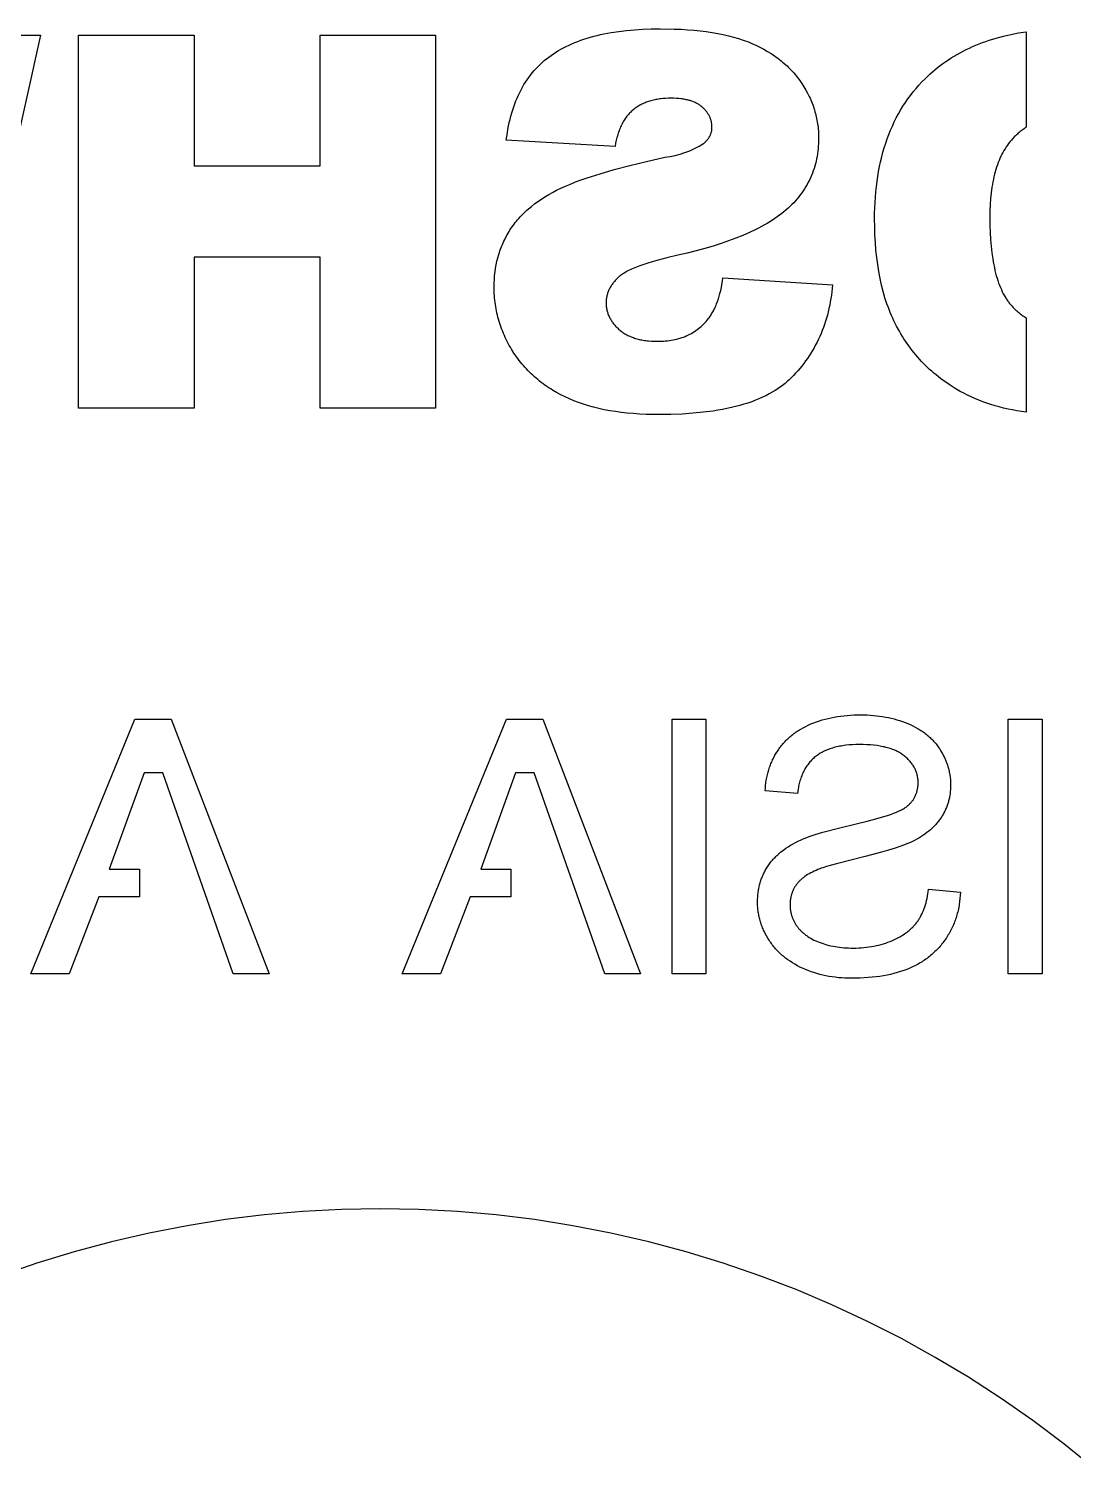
# Model space of a CAD drawing. Extents: x 6637 to 7139, y -93 to 119.
# Drawn here: x 7011.36 to 7042.11, y 26.84 to 69.22 of the extents above; entities that cross this region are included whole.
import ezdxf

# ---------------------------------------------------------------- set-up
doc = ezdxf.new("R2010")
doc.units = 0
doc.header["$MEASUREMENT"] = 0
doc.layers.add('DEFAULT', color=7, linetype='CONTINUOUS')
doc.layers.add('MAKE2D$VISIBLE$CURVES', color=7, linetype='CONTINUOUS')

msp = doc.modelspace()

# ---------------------------------------------------------------- linework, layer by layer
at = {"layer": 'DEFAULT'}
msp.add_lwpolyline([(7040.731, 66.318), (7040.7, 66.298), (7040.67, 66.277), (7040.64, 66.257), (7040.611, 66.235), (7040.582, 66.213), (7040.553, 66.191), (7040.525, 66.167), (7040.497, 66.144), (7040.469, 66.119), (7040.442, 66.094), (7040.415, 66.069), (7040.388, 66.043), (7040.336, 65.989), (7040.285, 65.933), (7040.247, 65.888), (7040.21, 65.84), (7040.174, 65.792), (7040.139, 65.741), (7040.105, 65.689), (7040.073, 65.635), (7040.042, 65.58), (7040.012, 65.523), (7039.983, 65.464), (7039.955, 65.404), (7039.929, 65.342), (7039.904, 65.279), (7039.88, 65.214), (7039.858, 65.147), (7039.836, 65.079), (7039.816, 65.009), (7039.797, 64.937), (7039.779, 64.864), (7039.763, 64.789), (7039.748, 64.712), (7039.734, 64.634), (7039.721, 64.554), (7039.699, 64.39), (7039.682, 64.219), (7039.669, 64.041), (7039.662, 63.857), (7039.66, 63.666), (7039.662, 63.44), (7039.669, 63.223), (7039.681, 63.015), (7039.697, 62.815), (7039.718, 62.625), (7039.744, 62.443), (7039.759, 62.355), (7039.774, 62.27), (7039.791, 62.187), (7039.81, 62.106), (7039.829, 62.027), (7039.849, 61.95), (7039.871, 61.876), (7039.894, 61.804), (7039.918, 61.734), (7039.943, 61.666), (7039.969, 61.601), (7039.997, 61.538), (7040.026, 61.476), (7040.055, 61.418), (7040.086, 61.361), (7040.119, 61.307), (7040.135, 61.28), (7040.152, 61.254), (7040.169, 61.229), (7040.187, 61.204), (7040.204, 61.18), (7040.222, 61.156), (7040.241, 61.133), (7040.259, 61.111), (7040.285, 61.081), (7040.312, 61.051), (7040.339, 61.022), (7040.366, 60.994), (7040.394, 60.966), (7040.422, 60.939), (7040.451, 60.912), (7040.48, 60.887), (7040.51, 60.862), (7040.54, 60.837), (7040.571, 60.814), (7040.602, 60.791), (7040.634, 60.768), (7040.666, 60.746), (7040.698, 60.725), (7040.731, 60.705), (7040.731, 57.929), (7040.593, 57.949), (7040.457, 57.971), (7040.324, 57.996), (7040.193, 58.023), (7040.063, 58.053), (7039.937, 58.085), (7039.812, 58.12), (7039.689, 58.157), (7039.569, 58.197), (7039.45, 58.239), (7039.334, 58.284), (7039.22, 58.331), (7039.109, 58.381), (7038.999, 58.433), (7038.892, 58.487), (7038.787, 58.544), (7038.636, 58.632), (7038.489, 58.724), (7038.418, 58.772), (7038.347, 58.821), (7038.278, 58.87), (7038.21, 58.921), (7038.143, 58.973), (7038.077, 59.026), (7038.012, 59.08), (7037.949, 59.135), (7037.886, 59.192), (7037.825, 59.249), (7037.765, 59.307), (7037.706, 59.367), (7037.648, 59.427), (7037.591, 59.489), (7037.535, 59.551), (7037.481, 59.615), (7037.427, 59.68), (7037.375, 59.746), (7037.323, 59.813), (7037.273, 59.881), (7037.224, 59.95), (7037.177, 60.02), (7037.13, 60.091), (7037.084, 60.163), (7037.04, 60.236), (7036.996, 60.311), (7036.913, 60.463), (7036.873, 60.54), (7036.835, 60.619), (7036.797, 60.7), (7036.761, 60.782), (7036.726, 60.865), (7036.693, 60.949), (7036.661, 61.035), (7036.63, 61.122), (7036.571, 61.301), (7036.518, 61.485), (7036.47, 61.674), (7036.427, 61.869), (7036.389, 62.069), (7036.356, 62.274), (7036.328, 62.485), (7036.306, 62.702), (7036.288, 62.923), (7036.275, 63.151), (7036.268, 63.383), (7036.265, 63.621), (7036.266, 63.786), (7036.271, 63.948), (7036.278, 64.108), (7036.288, 64.266), (7036.301, 64.421), (7036.317, 64.575), (7036.336, 64.725), (7036.358, 64.874), (7036.382, 65.02), (7036.41, 65.164), (7036.44, 65.306), (7036.474, 65.445), (7036.51, 65.582), (7036.549, 65.717), (7036.591, 65.849), (7036.636, 65.979), (7036.684, 66.107), (7036.734, 66.232), (7036.788, 66.355), (7036.845, 66.476), (7036.904, 66.595), (7036.966, 66.711), (7037.032, 66.825), (7037.1, 66.937), (7037.171, 67.046), (7037.245, 67.153), (7037.321, 67.258), (7037.401, 67.36), (7037.484, 67.46), (7037.569, 67.558), (7037.657, 67.653), (7037.749, 67.747), (7037.82, 67.816), (7037.893, 67.883), (7037.967, 67.949), (7038.042, 68.013), (7038.119, 68.076), (7038.197, 68.136), (7038.277, 68.196), (7038.358, 68.253), (7038.441, 68.309), (7038.524, 68.363), (7038.61, 68.415), (7038.697, 68.466), (7038.785, 68.515), (7038.875, 68.563), (7038.966, 68.609), (7039.058, 68.653), (7039.152, 68.696), (7039.247, 68.736), (7039.344, 68.776), (7039.442, 68.813), (7039.542, 68.849), (7039.643, 68.883), (7039.745, 68.916), (7039.849, 68.947), (7039.954, 68.976), (7040.061, 69.004), (7040.279, 69.054), (7040.502, 69.097), (7040.731, 69.134)], close=True, dxfattribs=at)
at = {"layer": 'MAKE2D$VISIBLE$CURVES', "color": 7}
msp.add_lwpolyline([(7035.029, 61.68), (7035.019, 61.577), (7035.007, 61.475), (7034.994, 61.374), (7034.978, 61.274), (7034.961, 61.175), (7034.942, 61.077), (7034.921, 60.981), (7034.899, 60.885), (7034.874, 60.791), (7034.848, 60.698), (7034.82, 60.606), (7034.79, 60.515), (7034.758, 60.425), (7034.725, 60.337), (7034.689, 60.249), (7034.652, 60.163), (7034.613, 60.078), (7034.572, 59.994), (7034.529, 59.911), (7034.485, 59.829), (7034.438, 59.749), (7034.39, 59.669), (7034.34, 59.591), (7034.288, 59.514), (7034.234, 59.438), (7034.179, 59.363), (7034.121, 59.289), (7034.062, 59.217), (7034.001, 59.145), (7033.938, 59.075), (7033.874, 59.006), (7033.807, 58.938), (7033.773, 58.904), (7033.738, 58.871), (7033.702, 58.839), (7033.665, 58.807), (7033.628, 58.776), (7033.59, 58.745), (7033.55, 58.715), (7033.51, 58.685), (7033.469, 58.656), (7033.428, 58.627), (7033.385, 58.599), (7033.342, 58.571), (7033.252, 58.517), (7033.16, 58.466), (7033.064, 58.416), (7032.964, 58.369), (7032.861, 58.323), (7032.755, 58.28), (7032.646, 58.239), (7032.533, 58.2), (7032.417, 58.163), (7032.297, 58.128), (7032.174, 58.096), (7032.048, 58.065), (7031.918, 58.037), (7031.785, 58.01), (7031.648, 57.986), (7031.509, 57.964), (7031.219, 57.926), (7030.916, 57.897), (7030.599, 57.875), (7030.269, 57.863), (7029.925, 57.859), (7029.728, 57.86), (7029.535, 57.866), (7029.346, 57.875), (7029.161, 57.887), (7028.981, 57.904), (7028.805, 57.923), (7028.633, 57.947), (7028.466, 57.974), (7028.303, 58.004), (7028.144, 58.039), (7027.989, 58.076), (7027.839, 58.118), (7027.693, 58.163), (7027.551, 58.211), (7027.413, 58.264), (7027.28, 58.319), (7027.151, 58.379), (7027.025, 58.441), (7026.903, 58.507), (7026.784, 58.577), (7026.727, 58.613), (7026.67, 58.65), (7026.614, 58.687), (7026.558, 58.726), (7026.504, 58.765), (7026.451, 58.805), (7026.398, 58.846), (7026.347, 58.888), (7026.296, 58.931), (7026.247, 58.974), (7026.198, 59.019), (7026.15, 59.064), (7026.103, 59.11), (7026.057, 59.157), (7026.012, 59.205), (7025.968, 59.253), (7025.924, 59.303), (7025.882, 59.353), (7025.84, 59.404), (7025.8, 59.456), (7025.76, 59.509), (7025.721, 59.562), (7025.683, 59.617), (7025.646, 59.672), (7025.576, 59.784), (7025.542, 59.841), (7025.509, 59.898), (7025.478, 59.955), (7025.448, 60.012), (7025.419, 60.07), (7025.391, 60.128), (7025.364, 60.187), (7025.338, 60.246), (7025.314, 60.305), (7025.29, 60.364), (7025.268, 60.424), (7025.247, 60.484), (7025.227, 60.544), (7025.208, 60.605), (7025.19, 60.666), (7025.174, 60.727), (7025.158, 60.789), (7025.144, 60.851), (7025.131, 60.914), (7025.119, 60.976), (7025.108, 61.039), (7025.098, 61.102), (7025.09, 61.166), (7025.082, 61.23), (7025.076, 61.294), (7025.071, 61.359), (7025.067, 61.424), (7025.064, 61.489), (7025.062, 61.62), (7025.064, 61.732), (7025.069, 61.843), (7025.077, 61.952), (7025.089, 62.059), (7025.105, 62.166), (7025.123, 62.271), (7025.146, 62.374), (7025.171, 62.477), (7025.2, 62.578), (7025.216, 62.628), (7025.233, 62.677), (7025.251, 62.727), (7025.269, 62.775), (7025.288, 62.824), (7025.308, 62.872), (7025.329, 62.92), (7025.351, 62.968), (7025.374, 63.015), (7025.397, 63.062), (7025.447, 63.155), (7025.5, 63.247), (7025.528, 63.292), (7025.557, 63.337), (7025.587, 63.381), (7025.618, 63.425), (7025.65, 63.468), (7025.683, 63.511), (7025.717, 63.553), (7025.752, 63.595), (7025.788, 63.637), (7025.825, 63.678), (7025.864, 63.718), (7025.903, 63.759), (7025.943, 63.798), (7025.984, 63.837), (7026.026, 63.876), (7026.07, 63.915), (7026.159, 63.99), (7026.253, 64.063), (7026.351, 64.135), (7026.453, 64.204), (7026.559, 64.272), (7026.669, 64.338), (7026.783, 64.402), (7026.902, 64.464), (7027.027, 64.526), (7027.162, 64.587), (7027.307, 64.648), (7027.462, 64.709), (7027.627, 64.77), (7027.801, 64.831), (7028.18, 64.952), (7028.598, 65.074), (7029.056, 65.194), (7029.553, 65.315), (7030.09, 65.435, 0.10995), (7031.229, 65.839), (7031.244, 65.853), (7031.259, 65.866), (7031.273, 65.879), (7031.287, 65.893), (7031.3, 65.906), (7031.313, 65.92), (7031.326, 65.934), (7031.337, 65.948), (7031.349, 65.962), (7031.36, 65.976), (7031.37, 65.99), (7031.38, 66.004), (7031.389, 66.019), (7031.398, 66.033), (7031.407, 66.048), (7031.415, 66.062), (7031.422, 66.077), (7031.429, 66.092), (7031.436, 66.107), (7031.442, 66.122), (7031.447, 66.137), (7031.452, 66.153), (7031.457, 66.168), (7031.461, 66.184), (7031.465, 66.199), (7031.468, 66.215), (7031.47, 66.231), (7031.473, 66.247), (7031.474, 66.263), (7031.475, 66.279), (7031.476, 66.295), (7031.476, 66.312), (7031.476, 66.334), (7031.475, 66.356), (7031.474, 66.378), (7031.472, 66.4), (7031.469, 66.421), (7031.466, 66.443), (7031.462, 66.464), (7031.458, 66.485), (7031.453, 66.505), (7031.447, 66.526), (7031.441, 66.546), (7031.434, 66.566), (7031.427, 66.586), (7031.419, 66.606), (7031.411, 66.625), (7031.402, 66.644), (7031.392, 66.663), (7031.382, 66.682), (7031.371, 66.7), (7031.359, 66.719), (7031.347, 66.737), (7031.335, 66.755), (7031.322, 66.773), (7031.308, 66.79), (7031.294, 66.807), (7031.279, 66.824), (7031.263, 66.841), (7031.247, 66.858), (7031.23, 66.874), (7031.213, 66.891), (7031.195, 66.907), (7031.177, 66.922), (7031.158, 66.938), (7031.138, 66.953), (7031.118, 66.967), (7031.097, 66.981), (7031.076, 66.995), (7031.054, 67.008), (7031.032, 67.02), (7031.009, 67.032), (7030.985, 67.044), (7030.961, 67.055), (7030.936, 67.065), (7030.911, 67.075), (7030.885, 67.085), (7030.858, 67.094), (7030.831, 67.103), (7030.804, 67.111), (7030.776, 67.118), (7030.747, 67.125), (7030.718, 67.132), (7030.688, 67.138), (7030.657, 67.144), (7030.626, 67.149), (7030.595, 67.154), (7030.563, 67.158), (7030.497, 67.165), (7030.428, 67.169), (7030.358, 67.172), (7030.285, 67.173), (7030.196, 67.172), (7030.11, 67.168), (7030.026, 67.162), (7029.985, 67.157), (7029.945, 67.152), (7029.905, 67.147), (7029.866, 67.14), (7029.827, 67.134), (7029.789, 67.126), (7029.752, 67.118), (7029.715, 67.109), (7029.679, 67.099), (7029.643, 67.089), (7029.608, 67.078), (7029.574, 67.067), (7029.54, 67.054), (7029.507, 67.042), (7029.475, 67.028), (7029.443, 67.014), (7029.411, 66.999), (7029.381, 66.984), (7029.351, 66.968), (7029.321, 66.951), (7029.292, 66.933), (7029.264, 66.915), (7029.236, 66.896), (7029.209, 66.877), (7029.183, 66.857), (7029.157, 66.836), (7029.132, 66.815), (7029.107, 66.792), (7029.083, 66.769), (7029.059, 66.746), (7029.036, 66.721), (7029.014, 66.695), (7028.992, 66.669), (7028.97, 66.642), (7028.95, 66.614), (7028.929, 66.586), (7028.91, 66.556), (7028.89, 66.526), (7028.872, 66.495), (7028.854, 66.464), (7028.836, 66.431), (7028.819, 66.398), (7028.803, 66.364), (7028.787, 66.329), (7028.771, 66.293), (7028.756, 66.257), (7028.742, 66.219), (7028.728, 66.181), (7028.715, 66.142), (7028.703, 66.103), (7028.691, 66.062), (7028.679, 66.021), (7028.658, 65.936), (7028.638, 65.848), (7028.621, 65.757), (7025.421, 65.944), (7025.435, 66.05), (7025.451, 66.154), (7025.469, 66.257), (7025.488, 66.357), (7025.509, 66.456), (7025.532, 66.553), (7025.556, 66.648), (7025.582, 66.741), (7025.61, 66.832), (7025.64, 66.922), (7025.672, 67.01), (7025.705, 67.096), (7025.74, 67.18), (7025.776, 67.262), (7025.815, 67.343), (7025.855, 67.422), (7025.897, 67.499), (7025.941, 67.574), (7025.986, 67.647), (7026.034, 67.719), (7026.083, 67.788), (7026.133, 67.856), (7026.186, 67.922), (7026.24, 67.987), (7026.296, 68.049), (7026.354, 68.11), (7026.413, 68.169), (7026.474, 68.226), (7026.537, 68.281), (7026.602, 68.335), (7026.668, 68.386), (7026.737, 68.436), (7026.807, 68.484), (7026.879, 68.531), (7026.953, 68.576), (7027.029, 68.62), (7027.106, 68.662), (7027.186, 68.702), (7027.268, 68.741), (7027.352, 68.779), (7027.438, 68.815), (7027.525, 68.849), (7027.615, 68.882), (7027.706, 68.913), (7027.8, 68.943), (7027.895, 68.971), (7027.993, 68.998), (7028.092, 69.023), (7028.193, 69.047), (7028.297, 69.069), (7028.509, 69.109), (7028.729, 69.143), (7028.957, 69.17), (7029.193, 69.192), (7029.437, 69.207), (7029.688, 69.216), (7029.948, 69.219), (7030.365, 69.212), (7030.566, 69.204), (7030.76, 69.192), (7030.949, 69.177), (7031.132, 69.159), (7031.309, 69.137), (7031.481, 69.111), (7031.647, 69.083), (7031.807, 69.051), (7031.962, 69.015), (7032.111, 68.977), (7032.254, 68.935), (7032.391, 68.889), (7032.458, 68.865), (7032.523, 68.84), (7032.587, 68.815), (7032.649, 68.788), (7032.77, 68.733), (7032.888, 68.676), (7033.001, 68.615), (7033.111, 68.553), (7033.217, 68.487), (7033.319, 68.42), (7033.368, 68.385), (7033.417, 68.35), (7033.464, 68.314), (7033.511, 68.277), (7033.557, 68.24), (7033.601, 68.202), (7033.645, 68.163), (7033.688, 68.124), (7033.73, 68.084), (7033.77, 68.043), (7033.81, 68.002), (7033.849, 67.961), (7033.887, 67.918), (7033.924, 67.875), (7033.96, 67.832), (7033.995, 67.787), (7034.029, 67.743), (7034.062, 67.697), (7034.094, 67.651), (7034.126, 67.604), (7034.185, 67.51), (7034.241, 67.415), (7034.292, 67.319), (7034.34, 67.222), (7034.363, 67.173), (7034.384, 67.124), (7034.405, 67.075), (7034.425, 67.026), (7034.443, 66.977), (7034.461, 66.927), (7034.478, 66.878), (7034.494, 66.828), (7034.509, 66.778), (7034.522, 66.727), (7034.535, 66.677), (7034.547, 66.626), (7034.558, 66.575), (7034.568, 66.524), (7034.578, 66.473), (7034.586, 66.422), (7034.593, 66.37), (7034.599, 66.319), (7034.604, 66.267), (7034.609, 66.215), (7034.612, 66.162), (7034.614, 66.11), (7034.616, 66.057), (7034.616, 66.004), (7034.615, 65.924), (7034.613, 65.845), (7034.608, 65.767), (7034.601, 65.689), (7034.593, 65.613), (7034.583, 65.537), (7034.57, 65.462), (7034.556, 65.388), (7034.54, 65.315), (7034.523, 65.243), (7034.503, 65.172), (7034.481, 65.102), (7034.458, 65.033), (7034.433, 64.964), (7034.406, 64.896), (7034.377, 64.83), (7034.346, 64.764), (7034.313, 64.699), (7034.278, 64.635), (7034.242, 64.572), (7034.203, 64.509), (7034.163, 64.448), (7034.121, 64.388), (7034.077, 64.328), (7034.031, 64.269), (7033.983, 64.212), (7033.933, 64.155), (7033.882, 64.099), (7033.829, 64.044), (7033.773, 63.989), (7033.716, 63.936), (7033.657, 63.884), (7033.596, 63.832), (7033.533, 63.781), (7033.467, 63.731), (7033.399, 63.681), (7033.328, 63.632), (7033.255, 63.583), (7033.179, 63.535), (7033.101, 63.488), (7033.02, 63.442), (7032.937, 63.396), (7032.851, 63.351), (7032.763, 63.306), (7032.579, 63.219), (7032.385, 63.134), (7032.181, 63.052), (7031.967, 62.973), (7031.743, 62.896), (7031.509, 62.821), (7031.265, 62.75), (7031.011, 62.68), (7030.746, 62.614), (7030.472, 62.55), (7030.147, 62.474), (7029.852, 62.397), (7029.716, 62.359), (7029.589, 62.32), (7029.468, 62.28), (7029.356, 62.241), (7029.251, 62.201), (7029.154, 62.16), (7029.108, 62.14), (7029.065, 62.12), (7029.023, 62.099), (7028.983, 62.079), (7028.945, 62.058), (7028.909, 62.038), (7028.875, 62.017), (7028.843, 61.996), (7028.813, 61.976), (7028.784, 61.955), (7028.771, 61.944), (7028.758, 61.934), (7028.746, 61.923), (7028.734, 61.913), (7028.711, 61.892), (7028.688, 61.87), (7028.667, 61.849), (7028.646, 61.827), (7028.626, 61.805), (7028.606, 61.783), (7028.588, 61.761), (7028.57, 61.738), (7028.553, 61.716), (7028.536, 61.693), (7028.52, 61.67), (7028.505, 61.647), (7028.491, 61.624), (7028.478, 61.6), (7028.465, 61.577), (7028.453, 61.553), (7028.441, 61.529), (7028.431, 61.505), (7028.421, 61.481), (7028.412, 61.456), (7028.403, 61.431), (7028.396, 61.407), (7028.389, 61.382), (7028.382, 61.356), (7028.377, 61.331), (7028.372, 61.305), (7028.368, 61.28), (7028.365, 61.254), (7028.362, 61.228), (7028.361, 61.201), (7028.359, 61.175), (7028.359, 61.148), (7028.359, 61.12), (7028.361, 61.093), (7028.363, 61.065), (7028.365, 61.038), (7028.369, 61.011), (7028.373, 60.984), (7028.378, 60.957), (7028.384, 60.93), (7028.39, 60.904), (7028.397, 60.878), (7028.406, 60.852), (7028.414, 60.826), (7028.424, 60.801), (7028.434, 60.776), (7028.445, 60.751), (7028.457, 60.726), (7028.47, 60.701), (7028.484, 60.677), (7028.498, 60.653), (7028.513, 60.629), (7028.528, 60.605), (7028.545, 60.581), (7028.562, 60.558), (7028.58, 60.535), (7028.599, 60.512), (7028.619, 60.489), (7028.639, 60.467), (7028.66, 60.445), (7028.682, 60.423), (7028.705, 60.401), (7028.728, 60.379), (7028.752, 60.358), (7028.777, 60.337), (7028.803, 60.316), (7028.829, 60.297), (7028.856, 60.278), (7028.884, 60.26), (7028.912, 60.242), (7028.941, 60.225), (7028.97, 60.209), (7029, 60.193), (7029.031, 60.178), (7029.062, 60.164), (7029.094, 60.15), (7029.127, 60.137), (7029.161, 60.125), (7029.195, 60.113), (7029.229, 60.102), (7029.265, 60.092), (7029.301, 60.082), (7029.337, 60.073), (7029.375, 60.065), (7029.412, 60.057), (7029.451, 60.05), (7029.49, 60.044), (7029.53, 60.038), (7029.571, 60.033), (7029.612, 60.029), (7029.696, 60.022), (7029.783, 60.018), (7029.873, 60.017), (7029.933, 60.017), (7029.993, 60.019), (7030.052, 60.023), (7030.109, 60.027), (7030.166, 60.033), (7030.222, 60.04), (7030.277, 60.049), (7030.332, 60.058), (7030.385, 60.07), (7030.438, 60.082), (7030.489, 60.096), (7030.54, 60.111), (7030.59, 60.127), (7030.639, 60.144), (7030.687, 60.163), (7030.735, 60.184), (7030.781, 60.205), (7030.826, 60.228), (7030.871, 60.252), (7030.915, 60.277), (7030.958, 60.304), (7031, 60.332), (7031.041, 60.361), (7031.081, 60.392), (7031.121, 60.424), (7031.159, 60.457), (7031.197, 60.492), (7031.233, 60.527), (7031.269, 60.565), (7031.304, 60.603), (7031.338, 60.643), (7031.372, 60.684), (7031.391, 60.71), (7031.411, 60.737), (7031.43, 60.764), (7031.449, 60.793), (7031.467, 60.822), (7031.485, 60.851), (7031.502, 60.882), (7031.519, 60.913), (7031.536, 60.945), (7031.552, 60.978), (7031.567, 61.011), (7031.583, 61.046), (7031.597, 61.08), (7031.612, 61.116), (7031.639, 61.19), (7031.665, 61.266), (7031.689, 61.345), (7031.712, 61.428), (7031.733, 61.513), (7031.752, 61.601), (7031.769, 61.692), (7031.785, 61.786), (7031.799, 61.883)], format="xyb", close=True, dxfattribs=at)
for points in [[(7008.476, 69.032), (7011.7, 69.032), (7009.256, 58.046), (7005.927, 58.046), (7004.008, 64.963), (7002.081, 58.046), (6998.752, 58.046), (6996.331, 69.032), (6999.538, 69.032), (7000.7, 62.89), (7002.404, 69.032), (7005.616, 69.032), (7007.315, 62.882)], [(7019.944, 69.032), (7023.338, 69.032), (7023.338, 58.046), (7019.944, 58.046), (7019.944, 62.49), (7016.234, 62.49), (7016.234, 58.046), (7012.824, 58.046), (7012.824, 69.032), (7016.234, 69.032), (7016.234, 65.188), (7019.944, 65.188)], [(7015.306, 47.312), (7014.758, 47.312), (7013.729, 44.47), (7014.619, 44.47), (7014.619, 43.662), (7013.422, 43.662), (7012.547, 41.39), (7011.416, 41.39), (7014.486, 48.891), (7015.556, 48.891), (7018.436, 41.39), (7017.382, 41.39)], [(7026.244, 47.312), (7025.696, 47.312), (7024.667, 44.47), (7025.557, 44.47), (7025.557, 43.662), (7024.36, 43.662), (7023.485, 41.39), (7022.354, 41.39), (7025.424, 48.891), (7026.494, 48.891), (7029.375, 41.39), (7028.321, 41.39)], [(7031.293, 41.39), (7030.301, 41.39), (7030.301, 48.891), (7031.293, 48.891)], [(7033.995, 46.706), (7033.043, 46.778), (7033.048, 46.86), (7033.055, 46.941), (7033.064, 47.021), (7033.076, 47.099), (7033.09, 47.177), (7033.107, 47.254), (7033.127, 47.329), (7033.148, 47.404), (7033.173, 47.477), (7033.186, 47.513), (7033.199, 47.549), (7033.214, 47.585), (7033.229, 47.62), (7033.244, 47.656), (7033.26, 47.69), (7033.277, 47.725), (7033.294, 47.759), (7033.331, 47.827), (7033.37, 47.894), (7033.412, 47.96), (7033.434, 47.992), (7033.456, 48.024), (7033.479, 48.056), (7033.502, 48.087), (7033.526, 48.117), (7033.551, 48.147), (7033.576, 48.176), (7033.602, 48.205), (7033.628, 48.234), (7033.655, 48.262), (7033.682, 48.289), (7033.71, 48.316), (7033.739, 48.342), (7033.768, 48.368), (7033.798, 48.394), (7033.828, 48.419), (7033.859, 48.443), (7033.891, 48.467), (7033.923, 48.491), (7033.955, 48.514), (7033.989, 48.536), (7034.022, 48.558), (7034.057, 48.579), (7034.092, 48.6), (7034.163, 48.641), (7034.237, 48.68), (7034.313, 48.716), (7034.392, 48.751), (7034.472, 48.783), (7034.554, 48.814), (7034.638, 48.842), (7034.723, 48.868), (7034.809, 48.892), (7034.897, 48.914), (7034.987, 48.934), (7035.078, 48.952), (7035.171, 48.968), (7035.265, 48.981), (7035.361, 48.993), (7035.458, 49.002), (7035.557, 49.01), (7035.657, 49.015), (7035.759, 49.018), (7035.863, 49.019), (7035.957, 49.018), (7036.05, 49.015), (7036.142, 49.01), (7036.233, 49.003), (7036.323, 48.994), (7036.411, 48.983), (7036.499, 48.97), (7036.586, 48.955), (7036.671, 48.938), (7036.756, 48.919), (7036.839, 48.898), (7036.921, 48.875), (7037.002, 48.85), (7037.082, 48.823), (7037.161, 48.794), (7037.239, 48.763), (7037.316, 48.731), (7037.389, 48.696), (7037.461, 48.659), (7037.53, 48.621), (7037.564, 48.601), (7037.597, 48.58), (7037.63, 48.559), (7037.662, 48.538), (7037.693, 48.516), (7037.724, 48.494), (7037.755, 48.471), (7037.784, 48.448), (7037.813, 48.424), (7037.842, 48.4), (7037.87, 48.376), (7037.897, 48.351), (7037.924, 48.325), (7037.95, 48.299), (7037.976, 48.273), (7038.001, 48.246), (7038.026, 48.218), (7038.049, 48.191), (7038.073, 48.162), (7038.096, 48.134), (7038.118, 48.104), (7038.139, 48.075), (7038.16, 48.044), (7038.181, 48.014), (7038.22, 47.952), (7038.256, 47.889), (7038.29, 47.826), (7038.306, 47.794), (7038.322, 47.762), (7038.337, 47.73), (7038.351, 47.698), (7038.364, 47.666), (7038.377, 47.633), (7038.39, 47.6), (7038.401, 47.568), (7038.412, 47.535), (7038.423, 47.501), (7038.432, 47.468), (7038.441, 47.435), (7038.45, 47.401), (7038.458, 47.368), (7038.465, 47.334), (7038.472, 47.3), (7038.478, 47.266), (7038.483, 47.231), (7038.488, 47.197), (7038.492, 47.162), (7038.495, 47.128), (7038.498, 47.093), (7038.5, 47.058), (7038.502, 47.023), (7038.503, 46.987), (7038.503, 46.952), (7038.502, 46.888), (7038.499, 46.824), (7038.494, 46.762), (7038.487, 46.7), (7038.477, 46.639), (7038.472, 46.609), (7038.466, 46.578), (7038.46, 46.549), (7038.453, 46.519), (7038.445, 46.489), (7038.437, 46.46), (7038.429, 46.431), (7038.42, 46.402), (7038.41, 46.374), (7038.4, 46.345), (7038.39, 46.317), (7038.379, 46.289), (7038.367, 46.261), (7038.355, 46.233), (7038.342, 46.205), (7038.329, 46.178), (7038.316, 46.151), (7038.301, 46.124), (7038.287, 46.097), (7038.272, 46.071), (7038.256, 46.044), (7038.24, 46.018), (7038.223, 45.992), (7038.206, 45.967), (7038.188, 45.941), (7038.17, 45.916), (7038.151, 45.891), (7038.131, 45.867), (7038.111, 45.842), (7038.091, 45.818), (7038.07, 45.794), (7038.048, 45.771), (7038.026, 45.748), (7038.004, 45.724), (7037.957, 45.679), (7037.908, 45.635), (7037.857, 45.592), (7037.803, 45.55), (7037.748, 45.509), (7037.69, 45.469), (7037.631, 45.43), (7037.569, 45.392), (7037.505, 45.355), (7037.439, 45.32), (7037.385, 45.292), (7037.326, 45.264), (7037.262, 45.236), (7037.193, 45.208), (7037.119, 45.179), (7037.041, 45.151), (7036.87, 45.093), (7036.679, 45.034), (7036.469, 44.974), (7035.991, 44.852), (7035.14, 44.636), (7034.852, 44.553), (7034.742, 44.517), (7034.696, 44.501), (7034.655, 44.486), (7034.597, 44.463), (7034.542, 44.44), (7034.488, 44.416), (7034.437, 44.391), (7034.387, 44.366), (7034.34, 44.339), (7034.294, 44.313), (7034.251, 44.285), (7034.21, 44.257), (7034.19, 44.243), (7034.171, 44.229), (7034.152, 44.214), (7034.134, 44.2), (7034.116, 44.185), (7034.099, 44.17), (7034.082, 44.154), (7034.066, 44.139), (7034.05, 44.123), (7034.035, 44.108), (7034.021, 44.092), (7034.006, 44.076), (7033.993, 44.059), (7033.98, 44.043), (7033.967, 44.027), (7033.955, 44.01), (7033.943, 43.993), (7033.932, 43.976), (7033.921, 43.959), (7033.91, 43.941), (7033.9, 43.923), (7033.89, 43.906), (7033.881, 43.888), (7033.872, 43.87), (7033.863, 43.851), (7033.855, 43.833), (7033.847, 43.814), (7033.84, 43.795), (7033.833, 43.776), (7033.826, 43.757), (7033.82, 43.738), (7033.814, 43.718), (7033.809, 43.699), (7033.804, 43.679), (7033.799, 43.659), (7033.795, 43.638), (7033.791, 43.618), (7033.788, 43.597), (7033.785, 43.577), (7033.782, 43.556), (7033.78, 43.535), (7033.778, 43.513), (7033.777, 43.492), (7033.776, 43.47), (7033.775, 43.448), (7033.775, 43.426), (7033.775, 43.405), (7033.776, 43.383), (7033.777, 43.362), (7033.778, 43.34), (7033.78, 43.319), (7033.783, 43.298), (7033.785, 43.277), (7033.788, 43.256), (7033.792, 43.235), (7033.796, 43.214), (7033.8, 43.194), (7033.805, 43.173), (7033.81, 43.153), (7033.816, 43.132), (7033.822, 43.112), (7033.828, 43.092), (7033.835, 43.072), (7033.842, 43.052), (7033.85, 43.032), (7033.858, 43.013), (7033.867, 42.993), (7033.876, 42.973), (7033.885, 42.954), (7033.895, 42.935), (7033.905, 42.916), (7033.915, 42.897), (7033.926, 42.878), (7033.938, 42.859), (7033.95, 42.84), (7033.962, 42.821), (7033.974, 42.803), (7033.988, 42.784), (7034.001, 42.766), (7034.015, 42.748), (7034.029, 42.73), (7034.044, 42.713), (7034.059, 42.695), (7034.075, 42.678), (7034.091, 42.662), (7034.108, 42.645), (7034.125, 42.629), (7034.142, 42.613), (7034.16, 42.597), (7034.178, 42.581), (7034.197, 42.566), (7034.216, 42.551), (7034.235, 42.536), (7034.256, 42.521), (7034.276, 42.507), (7034.297, 42.493), (7034.34, 42.466), (7034.385, 42.439), (7034.431, 42.413), (7034.48, 42.389), (7034.53, 42.365), (7034.581, 42.343), (7034.635, 42.321), (7034.69, 42.301), (7034.746, 42.282), (7034.803, 42.264), (7034.861, 42.247), (7034.92, 42.232), (7034.98, 42.218), (7035.041, 42.206), (7035.103, 42.195), (7035.166, 42.185), (7035.23, 42.176), (7035.296, 42.169), (7035.362, 42.163), (7035.429, 42.158), (7035.498, 42.155), (7035.567, 42.153), (7035.638, 42.152), (7035.717, 42.153), (7035.796, 42.156), (7035.873, 42.16), (7035.95, 42.166), (7036.025, 42.174), (7036.099, 42.184), (7036.173, 42.195), (7036.245, 42.208), (7036.317, 42.223), (7036.387, 42.239), (7036.457, 42.258), (7036.525, 42.278), (7036.593, 42.299), (7036.659, 42.323), (7036.725, 42.348), (7036.789, 42.375), (7036.852, 42.403), (7036.913, 42.433), (7036.971, 42.463), (7037.028, 42.495), (7037.083, 42.528), (7037.135, 42.561), (7037.185, 42.596), (7037.21, 42.614), (7037.234, 42.632), (7037.257, 42.65), (7037.28, 42.669), (7037.302, 42.688), (7037.324, 42.707), (7037.345, 42.727), (7037.366, 42.746), (7037.386, 42.766), (7037.405, 42.787), (7037.425, 42.807), (7037.443, 42.828), (7037.461, 42.849), (7037.479, 42.87), (7037.496, 42.892), (7037.512, 42.914), (7037.528, 42.936), (7037.544, 42.958), (7037.559, 42.981), (7037.573, 43.004), (7037.588, 43.028), (7037.602, 43.052), (7037.615, 43.076), (7037.629, 43.101), (7037.654, 43.151), (7037.678, 43.203), (7037.701, 43.257), (7037.723, 43.313), (7037.743, 43.37), (7037.761, 43.428), (7037.779, 43.488), (7037.795, 43.55), (7037.809, 43.613), (7037.822, 43.678), (7037.834, 43.744), (7037.844, 43.812), (7037.853, 43.882), (7038.79, 43.8), (7038.786, 43.707), (7038.779, 43.614), (7038.769, 43.523), (7038.756, 43.434), (7038.741, 43.345), (7038.722, 43.258), (7038.712, 43.215), (7038.701, 43.172), (7038.689, 43.129), (7038.677, 43.087), (7038.663, 43.045), (7038.649, 43.003), (7038.635, 42.962), (7038.619, 42.921), (7038.603, 42.88), (7038.586, 42.84), (7038.569, 42.799), (7038.55, 42.76), (7038.531, 42.72), (7038.512, 42.681), (7038.491, 42.642), (7038.47, 42.603), (7038.448, 42.565), (7038.425, 42.527), (7038.378, 42.452), (7038.353, 42.415), (7038.328, 42.378), (7038.302, 42.343), (7038.275, 42.307), (7038.248, 42.273), (7038.221, 42.239), (7038.192, 42.205), (7038.164, 42.172), (7038.134, 42.14), (7038.104, 42.108), (7038.074, 42.077), (7038.042, 42.047), (7038.011, 42.017), (7037.978, 41.987), (7037.946, 41.959), (7037.912, 41.93), (7037.878, 41.903), (7037.844, 41.876), (7037.808, 41.849), (7037.773, 41.823), (7037.736, 41.798), (7037.699, 41.774), (7037.662, 41.749), (7037.624, 41.726), (7037.585, 41.703), (7037.546, 41.681), (7037.466, 41.638), (7037.383, 41.597), (7037.298, 41.559), (7037.211, 41.523), (7037.121, 41.489), (7037.028, 41.458), (7036.933, 41.429), (7036.836, 41.402), (7036.736, 41.378), (7036.633, 41.356), (7036.527, 41.336), (7036.419, 41.319), (7036.309, 41.304), (7036.196, 41.291), (7036.08, 41.281), (7035.962, 41.272), (7035.841, 41.267), (7035.718, 41.263), (7035.592, 41.262), (7035.492, 41.263), (7035.393, 41.267), (7035.296, 41.272), (7035.2, 41.28), (7035.105, 41.291), (7035.012, 41.303), (7034.92, 41.318), (7034.829, 41.336), (7034.739, 41.355), (7034.65, 41.377), (7034.563, 41.401), (7034.477, 41.428), (7034.393, 41.456), (7034.309, 41.487), (7034.227, 41.521), (7034.146, 41.556), (7034.067, 41.594), (7033.99, 41.633), (7033.916, 41.675), (7033.844, 41.718), (7033.774, 41.763), (7033.707, 41.81), (7033.674, 41.834), (7033.642, 41.859), (7033.61, 41.884), (7033.579, 41.909), (7033.548, 41.935), (7033.518, 41.962), (7033.489, 41.989), (7033.46, 42.016), (7033.432, 42.044), (7033.405, 42.072), (7033.378, 42.101), (7033.351, 42.13), (7033.325, 42.16), (7033.3, 42.19), (7033.276, 42.22), (7033.252, 42.251), (7033.228, 42.283), (7033.205, 42.315), (7033.183, 42.347), (7033.161, 42.38), (7033.12, 42.447), (7033.081, 42.514), (7033.045, 42.581), (7033.011, 42.649), (7032.995, 42.683), (7032.98, 42.718), (7032.966, 42.752), (7032.952, 42.787), (7032.939, 42.822), (7032.927, 42.857), (7032.915, 42.892), (7032.904, 42.927), (7032.894, 42.962), (7032.884, 42.998), (7032.875, 43.033), (7032.866, 43.069), (7032.859, 43.105), (7032.852, 43.141), (7032.845, 43.177), (7032.84, 43.213), (7032.835, 43.25), (7032.83, 43.286), (7032.827, 43.323), (7032.824, 43.36), (7032.821, 43.397), (7032.82, 43.434), (7032.819, 43.471), (7032.818, 43.508), (7032.82, 43.583), (7032.823, 43.657), (7032.829, 43.73), (7032.833, 43.766), (7032.838, 43.801), (7032.843, 43.837), (7032.849, 43.872), (7032.855, 43.907), (7032.862, 43.941), (7032.87, 43.976), (7032.878, 44.01), (7032.887, 44.043), (7032.896, 44.077), (7032.906, 44.11), (7032.917, 44.143), (7032.928, 44.176), (7032.94, 44.208), (7032.953, 44.24), (7032.966, 44.272), (7032.98, 44.304), (7032.994, 44.335), (7033.009, 44.366), (7033.024, 44.397), (7033.04, 44.427), (7033.057, 44.457), (7033.075, 44.487), (7033.093, 44.517), (7033.111, 44.546), (7033.13, 44.575), (7033.15, 44.604), (7033.171, 44.632), (7033.192, 44.661), (7033.214, 44.688), (7033.236, 44.716), (7033.26, 44.743), (7033.283, 44.77), (7033.308, 44.797), (7033.333, 44.823), (7033.359, 44.849), (7033.386, 44.875), (7033.413, 44.9), (7033.441, 44.925), (7033.469, 44.95), (7033.498, 44.974), (7033.528, 44.998), (7033.59, 45.045), (7033.655, 45.091), (7033.722, 45.136), (7033.791, 45.179), (7033.864, 45.221), (7033.939, 45.262), (7034.017, 45.302), (7034.098, 45.34), (7034.157, 45.366), (7034.222, 45.392), (7034.293, 45.419), (7034.37, 45.447), (7034.542, 45.503), (7034.738, 45.562), (7035.2, 45.686), (7035.758, 45.819), (7036.046, 45.887), (7036.305, 45.955), (7036.536, 46.022), (7036.64, 46.056), (7036.737, 46.089), (7036.827, 46.123), (7036.91, 46.156), (7036.985, 46.189), (7037.02, 46.206), (7037.054, 46.222), (7037.085, 46.239), (7037.115, 46.255), (7037.143, 46.271), (7037.169, 46.288), (7037.193, 46.304), (7037.204, 46.313), (7037.215, 46.321), (7037.226, 46.329), (7037.236, 46.337), (7037.245, 46.345), (7037.255, 46.353), (7037.273, 46.37), (7037.29, 46.387), (7037.307, 46.404), (7037.323, 46.421), (7037.339, 46.438), (7037.354, 46.456), (7037.368, 46.474), (7037.382, 46.493), (7037.396, 46.511), (7037.408, 46.53), (7037.421, 46.55), (7037.432, 46.569), (7037.443, 46.589), (7037.454, 46.609), (7037.464, 46.629), (7037.473, 46.65), (7037.482, 46.671), (7037.49, 46.692), (7037.498, 46.714), (7037.505, 46.736), (7037.512, 46.758), (7037.518, 46.78), (7037.523, 46.803), (7037.528, 46.825), (7037.532, 46.849), (7037.536, 46.872), (7037.539, 46.896), (7037.542, 46.92), (7037.544, 46.944), (7037.545, 46.969), (7037.546, 46.993), (7037.546, 47.019), (7037.546, 47.048), (7037.545, 47.076), (7037.543, 47.105), (7037.54, 47.133), (7037.536, 47.161), (7037.532, 47.188), (7037.527, 47.216), (7037.521, 47.243), (7037.514, 47.27), (7037.506, 47.296), (7037.498, 47.323), (7037.488, 47.349), (7037.478, 47.375), (7037.467, 47.4), (7037.456, 47.425), (7037.443, 47.45), (7037.43, 47.475), (7037.416, 47.499), (7037.401, 47.524), (7037.385, 47.548), (7037.369, 47.571), (7037.352, 47.595), (7037.334, 47.618), (7037.315, 47.641), (7037.295, 47.663), (7037.274, 47.686), (7037.253, 47.708), (7037.231, 47.73), (7037.208, 47.751), (7037.184, 47.772), (7037.16, 47.793), (7037.134, 47.814), (7037.108, 47.835), (7037.081, 47.854), (7037.053, 47.873), (7037.024, 47.892), (7036.994, 47.909), (7036.963, 47.926), (7036.931, 47.943), (7036.898, 47.959), (7036.864, 47.974), (7036.829, 47.988), (7036.793, 48.002), (7036.757, 48.015), (7036.719, 48.028), (7036.68, 48.04), (7036.641, 48.051), (7036.6, 48.062), (7036.559, 48.072), (7036.516, 48.081), (7036.473, 48.09), (7036.429, 48.098), (7036.337, 48.112), (7036.242, 48.124), (7036.142, 48.133), (7036.039, 48.139), (7035.933, 48.143), (7035.822, 48.144), (7035.715, 48.143), (7035.612, 48.139), (7035.512, 48.132), (7035.416, 48.122), (7035.323, 48.109), (7035.277, 48.101), (7035.233, 48.093), (7035.189, 48.084), (7035.146, 48.075), (7035.104, 48.064), (7035.063, 48.053), (7035.022, 48.042), (7034.983, 48.029), (7034.944, 48.016), (7034.906, 48.002), (7034.869, 47.988), (7034.832, 47.973), (7034.797, 47.957), (7034.762, 47.94), (7034.728, 47.923), (7034.695, 47.904), (7034.663, 47.886), (7034.632, 47.866), (7034.601, 47.846), (7034.572, 47.825), (7034.543, 47.803), (7034.515, 47.781), (7034.487, 47.758), (7034.461, 47.734), (7034.435, 47.71), (7034.41, 47.685), (7034.385, 47.659), (7034.361, 47.633), (7034.338, 47.605), (7034.316, 47.578), (7034.295, 47.549), (7034.274, 47.52), (7034.253, 47.49), (7034.234, 47.46), (7034.215, 47.428), (7034.197, 47.396), (7034.18, 47.364), (7034.163, 47.331), (7034.148, 47.297), (7034.132, 47.262), (7034.118, 47.227), (7034.104, 47.191), (7034.091, 47.154), (7034.079, 47.117), (7034.067, 47.079), (7034.056, 47.04), (7034.046, 47.001), (7034.037, 46.961), (7034.028, 46.92), (7034.02, 46.879), (7034.013, 46.837), (7034.006, 46.794), (7034, 46.751)], [(7041.195, 41.39), (7040.202, 41.39), (7040.202, 48.891), (7041.195, 48.891)]]:
    msp.add_lwpolyline(points, close=True, dxfattribs=at)
msp.add_lwpolyline([(7042.724, 26.836), (7041.836, 27.553), (7040.924, 28.239), (7039.989, 28.893), (7039.031, 29.513), (7038.052, 30.1), (7037.054, 30.653), (7036.037, 31.17), (7035.002, 31.651), (7033.951, 32.097), (7032.886, 32.505), (7031.807, 32.876), (7030.715, 33.209), (7029.613, 33.504), (7028.501, 33.76), (7027.381, 33.977), (7026.254, 34.156), (7025.121, 34.294), (7023.984, 34.394), (7022.845, 34.453), (7021.704, 34.473), (7020.563, 34.453), (7019.423, 34.394), (7018.287, 34.294), (7017.154, 34.156), (7016.027, 33.977), (7014.907, 33.76), (7013.795, 33.504), (7012.692, 33.209), (7011.601, 32.876), (7010.522, 32.505)], dxfattribs=at)

doc.saveas('drawing.dxf')
